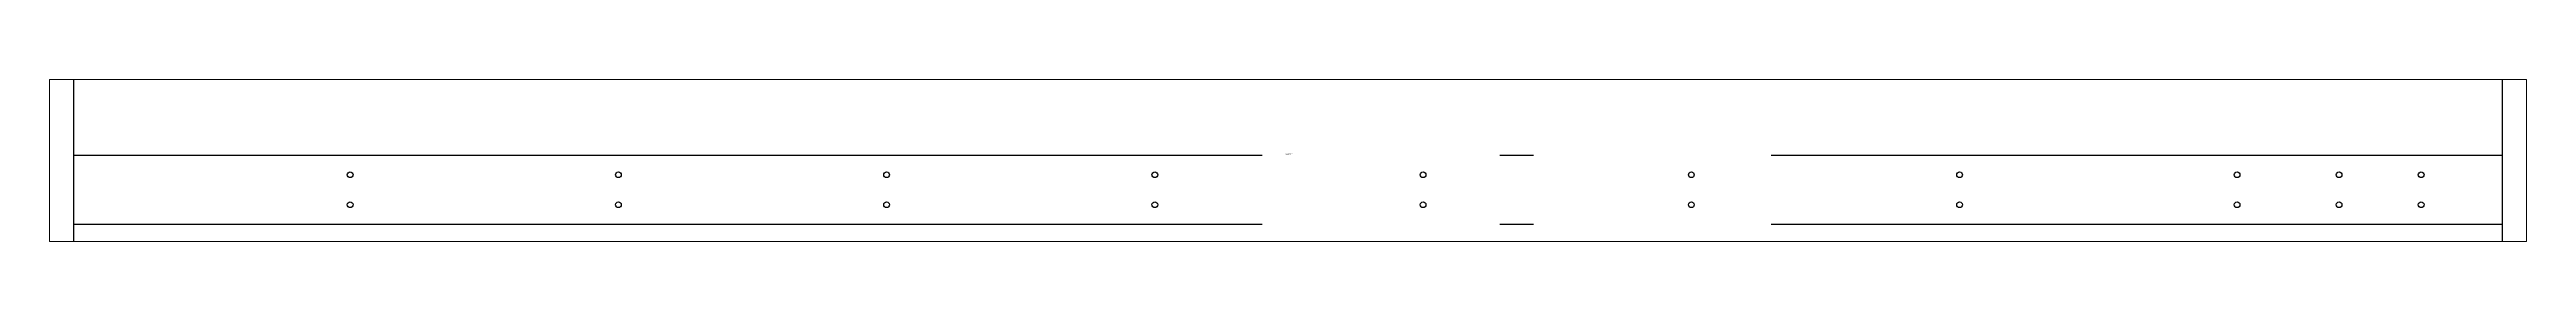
# Paper-space layout 'Layout1' of a CAD drawing. Header units: millimetres. Extents: x 0 to 257, y 89 to 106.
# The model-space entities are those that its viewports show. They can reach past a viewport. Long polylines and large blocks are cut down to what shows.
import ezdxf

# ---------------------------------------------------------------- set-up
doc = ezdxf.new("R2010")
doc.units = ezdxf.units.MM
doc.header["$LTSCALE"] = 25
doc.linetypes.add('DASHDOT', pattern=[1, 0.7, -0.14, 0.02, -0.14])
for name, color, linetype in [('3_Pezzi', 7, 'Continuous'), ('5_Bulloni', 7, 'Continuous'), ('98_Cartiglio', 7, 'Continuous')]:
    doc.layers.add(name, color=color, linetype=linetype)
doc.styles.add('SHX_Style', font='MONOTXT')

msp = doc.modelspace()

# ---------------------------------------------------------------- linework, layer by layer
at = {"layer": '3_Pezzi', "color": 3, "linetype": 'Continuous'}
for p, q in [((0, 9.6), (0, 150.1)), ((0, 150.1), (4436, 150.1)), ((4436, 150.1), (4436, 9.6)), ((0, -116.8), (0, 9.6)), ((4436, 9.6), (4436, -116.8)), ((0, -150.1), (0, -116.8)), ((4436, -116.8), (4436, -150.1)), ((4436, -150.1), (0, -150.1))]:
    msp.add_line(p, q, dxfattribs=at)
at = {"layer": '5_Bulloni', "color": 2, "linetype": 'Continuous'}
for centre in [(504.8, -26.2), (994.8, -26.2), (1484.8, -26.2), (1974.8, -26.2), (2464.8, -26.2), (2954.8, -26.2), (3444.8, -26.2), (3951.7, -26.2), (4138, -26.2), (4288, -26.2), (504.8, -81.1), (994.8, -81.1), (1484.8, -81.1), (1974.8, -81.1), (2464.8, -81.1), (2954.8, -81.1), (3444.8, -81.1), (3951.7, -81.1), (4138, -81.1), (4288, -81.1)]:
    msp.add_circle(centre, 5.25, dxfattribs=at)
at = {"layer": '98_Cartiglio', "color": 1, "linetype": 'DASHDOT', "ltscale": 0.4}
for p, q in [((1, 9.6), (4435, 9.6)), ((1, -116.8), (4435, -116.8))]:
    msp.add_line(p, q, dxfattribs=at)

# ---------------------------------------------------------------- texts
at = {"layer": '98_Cartiglio', "color": 2, "linetype": 'Continuous', "style": 'SHX_Style', "width": 0.8}
msp.add_text('Ang=90°', height=2.5, dxfattribs=at).set_placement((2213, 10.6))

psp = doc.layouts.get("Layout1")

# ---------------------------------------------------------------- viewports
at = {"layer": '0'}
psp.add_viewport(center=(128.5, 97.5), size=(257, 16.87129), view_center_point=(2218, 0), view_height=297.03451, dxfattribs=at)

doc.saveas('drawing.dxf')
